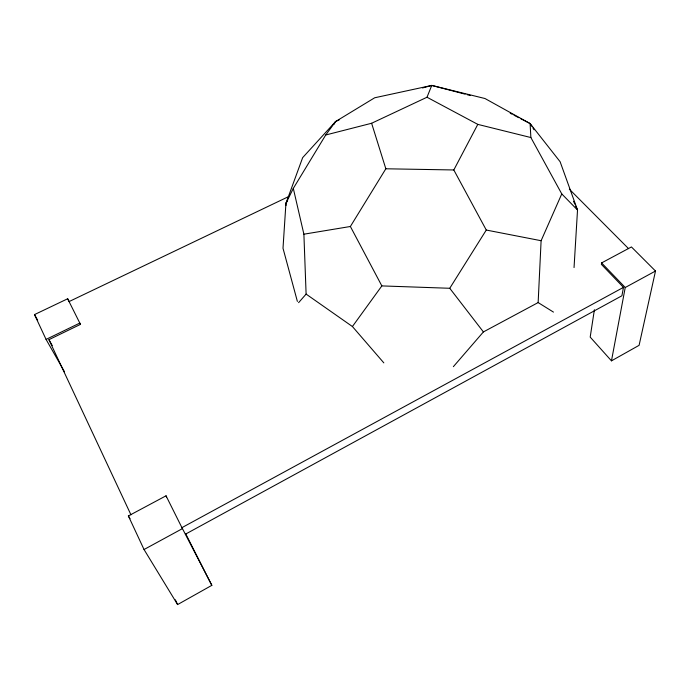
<?xml version="1.0" encoding="UTF-8"?>
<svg xmlns="http://www.w3.org/2000/svg" width="690" height="690" viewBox="0 0 690 690"><rect width="100%" height="100%" fill="white"/><g stroke="black" fill="none" stroke-linecap="round" stroke-linejoin="round"><path stroke-width="1.03" d="M453.365 366.666L483.405 331.925L538.14 302.574L541.107 240.715L561.764 193.916L530.877 137.543L530.101 123.553L484.984 98.523L431.759 85.422L374.696 97.773L335.599 121.535L302.66 157.631L285.936 203.343L283.004 248.253L297.373 301.392M574.045 267.573L577.521 210.019L560.116 161.727L530.101 123.553L520.631 118.646M594.4 309.715L590.192 337.099L611.469 360.844L639.095 345.328L655.5 271.032L631.436 246.951L601.594 262.916L601.37 264.348L623.467 287.368L621.906 295.777L185.36 534.224M611.469 360.844L625.235 287.514L655.5 271.032M286.031 205.473L285.936 203.343L293.302 188.396L325.714 134.999L371.617 123.26L426.998 97.238L431.759 85.422L465.12 94.159M541.107 240.715L486.277 230.046L453.813 169.964L477.799 124.381L530.877 137.543M333.986 124.304L335.599 121.535L339.437 119.75M298.606 302.66L306.11 294.095L303.893 234.195L350.382 226.493L385.839 168.783L371.617 123.26M383.838 362.88L352.418 326.534L381.855 285.91L449.751 288.282L486.277 230.046M285.936 203.343L287.627 200.661M325.714 134.999L335.599 121.535M166.626 496.955L166.031 495.808L128.375 515.939L144.037 549.525L177.597 604.578L211.839 585.344L185.748 533.888M623.467 287.368L181.944 527.643L211.839 585.344M144.037 549.525L182.41 528.626L166.031 495.808M130.962 514.818L48.921 339.67L80.463 324.378L67.663 298.77L34.5 314.597L46.066 339.411L64.489 371.746M46.066 339.411L79.799 323.075L80.463 324.378M69.086 301.573L288.48 196.659M422.487 87.966L431.759 85.422M385.839 168.783L453.813 169.964M467.208 94.703L470.339 95.522M510.22 113.246L512.109 114.23M514.007 115.213L518.742 117.671M426.998 97.238L477.799 124.381M538.14 302.574L553.466 312.096M306.11 294.095L352.418 326.534M569.345 189.172L628.556 248.633M561.764 193.916L577.521 210.019L575.745 206.12M601.594 262.916L625.235 287.514M449.751 288.282L483.405 331.925M530.101 123.553L531.809 126.227M532.947 128.012L534.086 129.789M128.375 515.939L130.039 518.707M34.5 314.597L37.683 320.22M48.921 339.67L52.268 345.587M350.382 226.493L381.855 285.91M67.663 298.77L69.129 301.616M175.364 599.826L177.597 604.578M573.519 201.256L574.856 204.18M293.302 188.396L303.893 234.195"/></g></svg>
